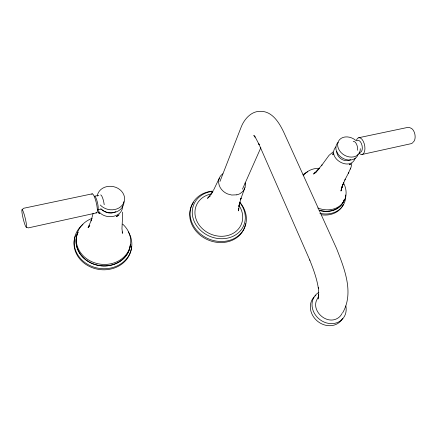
<?xml version="1.0" encoding="UTF-8"?>
<svg xmlns="http://www.w3.org/2000/svg" width="437" height="437" viewBox="0 0 437 437"><rect width="100%" height="100%" fill="white"/><g stroke="black" fill="none" stroke-linecap="round" stroke-linejoin="round"><path stroke-width="0.66" d="M341.472 189.396L341.472 188.352M245.01 187.369L240.705 199.212L241.066 198.098L238.87 206.537L239.476 203.484L238.575 210.913L238.394 208.405M122.737 205.843C122.611 218.642 102.842 220.275 97.741 209.755A6.976 1.387 76.8 0 0 97.347 202.123A6.976 1.387 76.8 0 0 94.316 196.377M318.409 298.919L318.688 292.528L318.267 287.628L318.338 288.207C316.809 278.418 313.367 269.072 309.696 259.911M238.509 210.454L238.624 209.088M341.401 188.789L341.259 190.144L341.92 187.014L340.947 191.035L342.461 185.621L345.279 179.143M333.158 153.168L332.939 154.884L332.852 153.846M318.546 295.68L318.704 294.483L318.289 297.056L318.742 295.472M351.818 163.318L351.091 167.185L348.333 173.309M93.141 213.234L91.087 220.964L91.47 219.691L88.258 227.508L89.399 225.519L88.05 227.644L89.793 225.41M317.972 297.908L318.71 295.538M222.865 173.768L221.127 175.292A13.651 11.4 23.4 0 0 219.33 178.127C217.429 182.737 219.549 188.085 223.198 191.182A13.678 11.417 23.2 0 0 227.759 193.99L231.665 195.028L236.827 194.826M355.237 158.068C350.458 172.238 326.117 158.014 335.873 146.827M342.969 184.31L341.33 188.866L343.799 182.234M350.387 169.081L350.731 168.147M219.964 181.442L241.35 126.626C244.556 118.782 251.559 110.916 260.72 111.32C272.409 111.304 279.292 122.906 283.728 132.143L336.583 248.56C344.28 268.323 354.412 292.888 342.526 313.056M242.469 189.161L260.829 147.733M219.33 178.127L213.496 190.286M344.766 180.126L348.846 172.331M212.311 192.313L210.984 194.361L212.54 191.963L207.477 198.371L209.35 196.672M318.436 297.351C308.926 308.511 325.494 325.516 337.528 318.338A14.437 12.427 38 0 0 341.909 313.597M21.997 209.765L23.653 208.269L92.223 193.831M333.103 151.934L329.017 155.353L321.441 165.721L322.025 164.913L316.83 171.151L319.294 168.436L313.597 174.052L316.306 171.736M119.175 214.736L116.411 216.697L118.203 215.359M412.397 143.085L411.135 143.669L362.022 154.474M350.321 164.11L349.283 164.798L350.567 164.241M314.82 173.025L314.077 173.511L316.186 172.227M209.744 196.36L210.601 195.809M350.709 159.713L348.229 160.608L345.858 160.658A8.8 6.948 31.1 0 1 341.079 158.888C338.675 157.227 336.769 154.545 336.79 151.535M115.849 211.623C111.588 214.092 105.809 213.289 102.324 209.842M96.615 212.868L28.356 227.89L26.296 227.235A9.019 1.049 76.4 0 1 22.227 214.103A9.019 1.049 76.4 0 1 24.084 214.07A9.019 1.049 76.4 0 1 26.296 227.235M97.686 209.787L101.335 208.984M94.55 196.197L98.822 195.295M358.733 137.726L408.038 127.347L409.901 127.609M255.088 136.841L254.225 136.246L255.192 137.06M98.128 212.032L99.434 213.72L98.554 212.448M254.678 136.524L253.853 135.41L255.907 138.371L259.163 144.642L258.797 143.817L309.899 260.348M122.147 231.905L122.568 233.342L121.956 228.742L122.655 214.6L122.338 212.103M245.113 182.83L245.277 183.982M410.25 127.937A7.413 4.151 79.3 0 1 414.85 134.104A7.413 4.151 79.3 0 1 413.326 142.003M412.965 142.243A7.413 4.151 79.3 0 1 412.588 142.418M353.216 141.391A6.118 3.032 78.7 0 1 356.483 144.063A6.118 3.032 78.7 0 1 357.548 150.279M357.089 140.829A6.102 3.054 78.7 0 1 362.104 145.811A6.102 3.054 78.7 0 1 359.334 152.262M356.264 140.78A8.532 4.288 78.7 0 1 362.087 139.425A8.532 4.288 78.7 0 1 364.666 151.033A8.532 4.288 78.7 0 1 358.99 153.037M358.072 154.452A11.897 9.335 30.9 0 1 342.231 157.932A11.897 9.335 30.9 0 1 338.178 142.309M360.29 148.667A11.968 9.363 30.9 0 1 346.918 156.32A11.968 9.363 30.9 0 1 338.577 141.053A11.968 9.363 30.9 0 1 355.762 140.381M344.361 199.343A23.904 19.468 31.1 0 1 319.065 210.284A23.959 19.512 31.1 0 0 344.411 199.365M343.285 182.519A23.98 19.501 31.1 0 1 341.384 204.5A23.98 19.501 31.1 0 1 317.781 208.017M303.294 175.756A23.98 19.501 31.1 0 1 319.463 168.267M343.537 204.177A25.362 20.697 31.1 0 1 321.588 214.824M345.733 194.984A25.417 20.725 31.1 0 1 319.868 213.311M302.967 174.871A25.417 20.725 31.1 0 1 307.779 171.757M100.652 194.907A6.954 1.431 76.9 0 1 104.208 204.713M91.77 194.356A9.772 1.923 76.8 0 1 96.348 203.063A9.772 1.923 76.8 0 1 95.965 212.513M97.238 196.18A13.771 11.701 10.4 0 1 115.729 187.298A13.771 11.701 10.4 0 1 122.016 205.456A13.771 11.701 10.4 0 1 100.286 204.997M123.977 201.626A13.678 11.652 10.2 0 1 115.647 212.136A13.678 11.652 10.2 0 1 100.739 208.924M130.302 244.884A27.214 23.817 7.9 0 1 99.248 265.516A27.214 23.817 7.9 0 1 76.694 236.155M77.387 233.904A27.214 23.817 7.9 0 1 78.07 232.271M122.693 224.121A27.312 23.882 8 0 1 120.41 259.818A27.312 23.882 8 0 1 80.25 252.209A27.312 23.882 8 0 1 92.191 218.342M131.586 246.195A28.858 25.291 7.8 0 1 97.861 269.258A28.858 25.291 7.8 0 1 75.404 235.811M130.363 244.889A27.274 23.871 7.9 0 1 99.237 265.57A27.274 23.871 7.9 0 1 76.639 236.144M77.327 233.888A27.274 23.871 7.9 0 1 78.015 232.249M128.331 231.965A28.929 25.341 7.8 0 1 119.044 264.953A28.929 25.341 7.8 0 1 80.528 258.567A28.929 25.341 7.8 0 1 82.943 224.438M342.624 318.349A17.944 15.574 40.2 0 1 318.3 321.823A17.944 15.574 40.2 0 1 313.99 297.111M315.082 296.051A17.944 15.574 40.2 0 1 315.875 295.412M345.847 305.933A18.054 15.639 40.1 0 1 334.961 323.287A18.054 15.639 40.1 0 1 314.072 312.761A18.054 15.639 40.1 0 1 318.868 292.337M239.039 205.527A24.385 20.867 22.6 0 1 230.081 234.778A24.385 20.867 22.6 0 1 196.994 221.379A24.385 20.867 22.6 0 1 210.7 194.05M245.283 184.026A13.678 11.417 23.2 0 1 245.004 187.407M244.671 188.44A13.651 11.395 22.9 0 1 242.928 191.302L240.235 193.509A13.651 11.395 22.9 0 1 236.843 194.804M245.217 225.377A28.656 24.57 22.6 0 1 207.695 239.782A28.656 24.57 22.6 0 1 193.383 202.544M245.578 223.602A28.656 24.57 22.6 0 1 245.354 224.787M239.749 202.522A27.078 23.177 22.6 0 1 232.036 236.745A27.078 23.177 22.6 0 1 194.197 221.412A27.078 23.177 22.6 0 1 212.256 191.379M239.618 202.02A28.727 24.609 22.6 0 1 232.479 239.307A28.727 24.609 22.6 0 1 191.81 222.329A28.727 24.609 22.6 0 1 213.332 191.045M77.191 234.461A27.214 23.817 7.9 0 0 76.846 235.587A27.274 23.871 7.9 0 1 77.13 234.445"/></g></svg>
